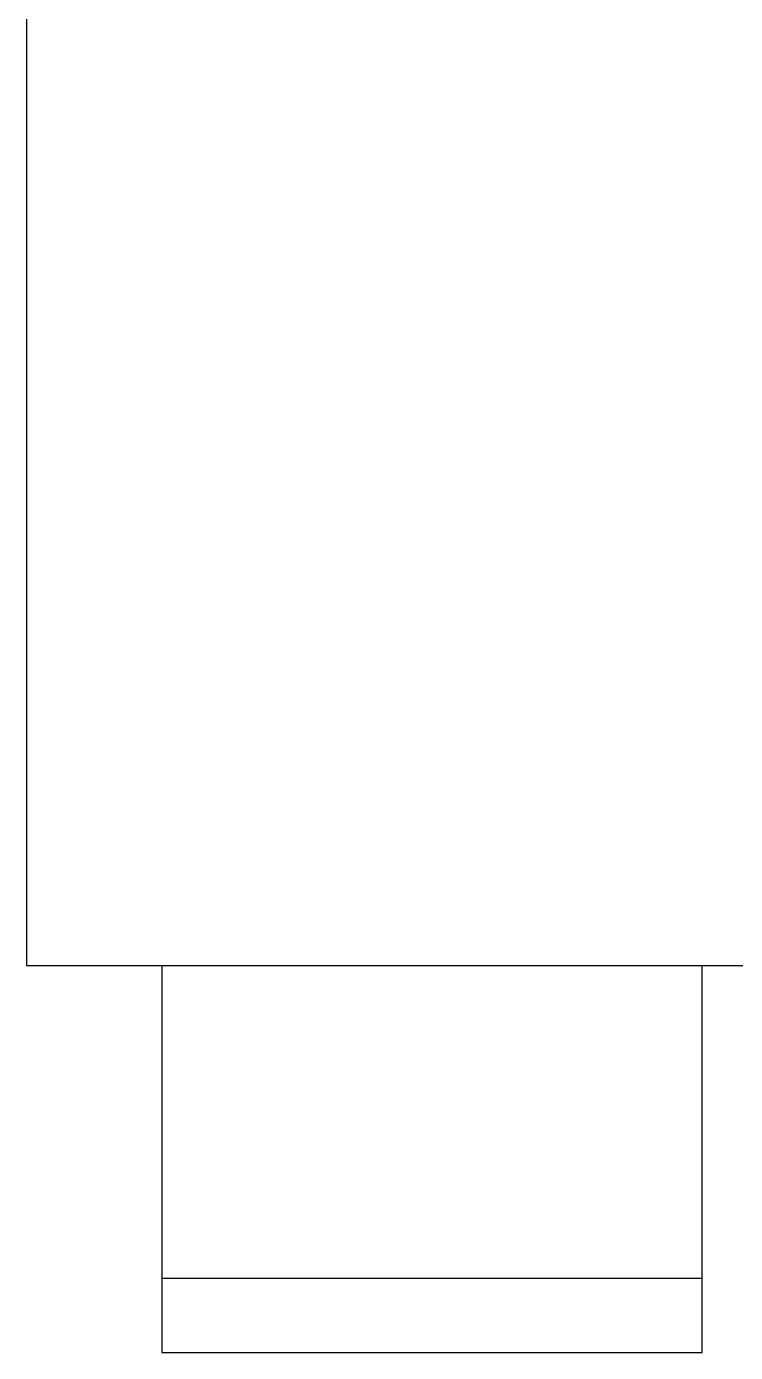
# Model space of a CAD drawing. Header units: millimetres. Extents: x 53645 to 137188, y 78097 to 135533.
# Drawn here: x 62941 to 63466, y 90488 to 91470 of the extents above; entities that cross this region are included whole.
import ezdxf

# ---------------------------------------------------------------- set-up
doc = ezdxf.new("R2010")
doc.units = ezdxf.units.MM

# ---------------------------------------------------------------- blocks, each defined once
blk = doc.blocks.new('3432')
at = {"color": 0}
blk.add_lwpolyline([(-16160.47339821731, 6946.969866147279), (-16160.47339821731, 6071.969866147279), (-14460.01776162519, 6071.969866147265), (-14460.01776162519, 6946.969866147265)], close=True, dxfattribs=at)
for points in [[(-16060.24826960779, 6071.969866147279), (-16060.24826960779, 5785.490025694729), (-15660.24826960779, 5785.490025694729), (-15660.24826960779, 6071.969866147279)], [(-16060.24826960779, 5840.551823547823), (-15660.24826960779, 5840.551823547823)]]:
    blk.add_lwpolyline(points, dxfattribs=at)

msp = doc.modelspace()

# ---------------------------------------------------------------- block references
msp.add_blockref('3432', (79101.57060398672, 84702.83063148515))

doc.saveas('drawing.dxf')
